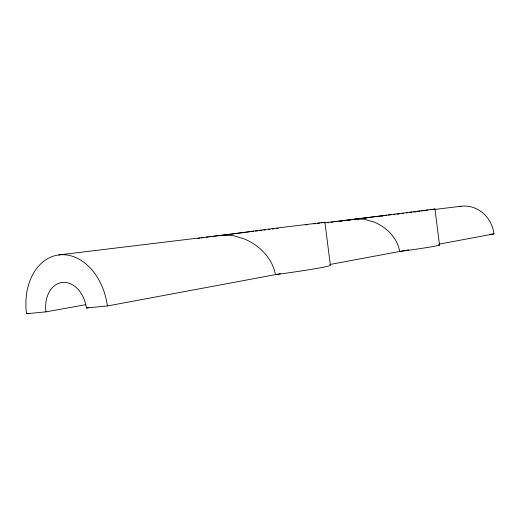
<?xml version="1.0" encoding="UTF-8"?>
<svg xmlns="http://www.w3.org/2000/svg" width="520" height="520" viewBox="0 0 520 520"><rect width="100%" height="100%" fill="white"/><g stroke="black" fill="none" stroke-linecap="round" stroke-linejoin="round"><path stroke-width="0.78" d="M220.031 235.839C254.806 230.458 289.919 226.499 324.896 222.274L330.395 265.272A65.124 2.269 -7.4 0 1 284.843 273.351L275.438 274.644C272.382 258.057 259.441 245.414 244.419 238.953L232.589 235.417L222.19 235.17L213.317 236.34M352.937 219.733L354.367 219.303M324.896 222.274L321.412 222.827M107.38 305.968A55.497 40.56 80.2 0 0 59.716 254.826A55.497 40.56 80.2 0 0 26.52 313.729L45.949 311.864A27.742 20.267 80.2 0 1 62.536 282.432A27.742 20.267 80.2 0 1 86.359 307.99L107.38 305.968L280.365 273.721M329.784 264.511L405.516 250.393M407.108 250.101L408.707 249.802M438.997 244.153L494 233.903A31.18 28.782 78.7 0 0 459.576 206.511M86.359 307.99L88.751 307.548M328.439 222.664L327.736 222.787L328.659 222.703M45.949 311.864L85.872 304.661M26.52 313.729L28.925 313.3M433.381 209.281L434.987 209.04L338.65 221.26M197.847 238.446L199.94 238.154M430.248 209.716L432.601 209.391M317.72 223.333L319.937 223.028M330.779 222.326L333.157 222.001M201.409 237.946L203.736 237.627M206.063 237.308L208.24 237.016M209.69 236.821L212.596 236.438M313.976 223.847L315.478 223.639M334.737 221.78L337.084 221.468M425.711 210.333L427.979 210.022M305.799 224.939L307.281 224.744M421.375 210.906L424.262 210.522M406.172 212.908L407.706 212.706M410.013 212.4L411.554 212.199M413.849 211.9L415.37 211.698M417.651 211.4L419.926 211.1M381.661 216.073L383.143 215.885M397.832 213.987L399.347 213.792M401.615 213.499L403.13 213.304M365.131 218.186L366.691 217.984M348.855 220.239L350.318 220.058M357.188 219.193L358.8 218.985M340.294 221.306L341.887 221.111M58.656 254.95L245.408 232.356M246.552 232.219L249.411 231.875M251.011 231.68L253.806 231.342M255.424 231.147L257.842 230.854M259.454 230.659L261.872 230.367M263.822 230.133L265.421 229.938M268.327 229.587L269.939 229.392M272.356 229.099L273.969 228.904M276.633 228.579L278.233 228.391M323.967 222.859L383.038 215.709M384.449 215.54L386.867 215.248M388.479 215.053L391.021 214.747M393.322 214.468L395.018 214.26M397.351 213.98L399.009 213.779M401.382 213.493L403.007 213.297M410.254 212.42L411.866 212.225M414.284 211.933L415.896 211.738M435.253 209.397L461.058 206.271M489.379 234.429L494 233.903M355.082 219.096L364.117 219.213L374.231 222.105C386.672 227.292 397.28 237.822 399.704 251.478L407.231 250.458A54.145 1.567 -7.2 0 0 438.594 244.719M434.974 209.001L439.537 245.063"/></g></svg>
